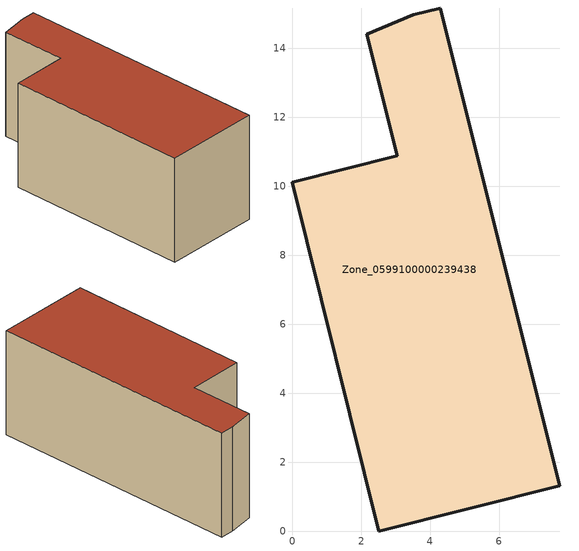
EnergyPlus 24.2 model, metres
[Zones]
Zone_0599100000239438
 floor ground (C_G): 2.16,14.41 3.52,14.97 4.29,15.17 7.75,1.31 2.5,0 0,10.12 3.05,10.88 z0
 wall outside (C_F): 2.5,0 7.75,1.31 4.29,15.17 3.52,14.97 2.16,14.41 3.05,10.88 0,10.12 2.5,0 z0:6.01
 roof outside (C_R): 3.52,14.97 2.16,14.41 3.05,10.88 0,10.12 2.5,0 7.75,1.31 4.29,15.17 z6.01
[BUILDING]
Pand.0599100000239438: North Axis=0; Terrain=City; Loads Convergence Tolerance Value=0.04; Temperature Convergence Tolerance Value=0.4; Solar Distribution=FullExterior; Maximum Number of Warmup Days=25; Minimum Number of Warmup Days=1
[Site:Location]
Rotterdam.The.Hague.AP_ZH_NLD Design_Conditions: Latitude=51.96; Longitude=4.45; Time Zone=1; Elevation=-4.5
[SITE:GROUNDTEMPERATURE:BUILDINGSURFACE]
18, 18, 18, 18, 18, 18, 18, 18, 18, 18, 18, 18
[MATERIAL] Thermal Absorptance=0.9; Solar Absorptance=0.7; Visible Absorptance=0.7
Name | Roughness | Thickness | Conductivity | Density | Specific Heat
G.TI.1975-1991 | MediumSmooth | 0.15 | 0.288461 | 540 | 1210
F.TI.1975-1991 | Rough | 0.3 | 0.230769 | 1920 | 840
R.TI.1975-1991 | MediumRough | 0.2 | 0.153846 | 1500 | 1000
[CONSTRUCTION]
C_G: G.TI.1975-1991
C_F: F.TI.1975-1991
C_R: R.TI.1975-1991
[ZONE]
Zone_0599100000239438: Type=1; Multiplier=1; Ceiling Height=Autocalculate; Volume=Autocalculate; Floor Area=autocalculate; Part of Total Floor Area=Yes
[ZONEINFILTRATION:DESIGNFLOWRATE]
Infil_Zone_0599100000239438: Zone or ZoneList or Space or SpaceList=Zone_0599100000239438; Schedule=AlwaysOn; Design Flow Rate Calculation Method=Flow/Area; Flow Rate per Floor Area=0.003; Constant Term Coefficient=1; Temperature Term Coefficient=0; Velocity Term Coefficient=0; Velocity Squared Term Coefficient=0
[HVACTEMPLATE:ZONE:IDEALLOADSAIRSYSTEM]
Zone_0599100000239438: Maximum Heating Supply Air Temperature=50; Minimum Cooling Supply Air Temperature=13; Maximum Heating Supply Air Humidity Ratio=0.0156; Minimum Cooling Supply Air Humidity Ratio=0.0077; Heating Limit=NoLimit; Cooling Limit=NoLimit; Dehumidification Control Type=ConstantSensibleHeatRatio; Cooling Sensible Heat Ratio=0.7; Dehumidification Setpoint=60; Humidification Control Type=None; Humidification Setpoint=30; Outdoor Air Method=None; Outdoor Air Flow Rate per Person=0.00944; Outdoor Air Flow Rate per Zone Floor Area=0; Outdoor Air Flow Rate per Zone=0; Demand Controlled Ventilation Type=None; Outdoor Air Economizer Type=NoEconomizer; Heat Recovery Type=None; Sensible Heat Recovery Effectiveness=0.7; Latent Heat Recovery Effectiveness=0.65
[ZONECONTROL:THERMOSTAT]
ThermostatControl_Zone_0599100000239438: Zone or ZoneList=Zone_0599100000239438; Control Type Schedule=DualSetpointControlType; Control 1=Thermostat_Zone_0599100000239438; Temperature Difference Between Cutout And Setpoint=0
[THERMOSTATSETPOINT:DUALSETPOINT]
Thermostat_Zone_0599100000239438: Heating Setpoint Temperature Schedule=HeatingSetpoint_Zone_0599100000239438; Cooling Setpoint Temperature Schedule=CoolingSetpoint_Zone_0599100000239438
[SCHEDULE:COMPACT]
HeatingSetpoint_Zone_0599100000239438: Through: 12/31, For: AllDays, Until: 24:00, 21
CoolingSetpoint_Zone_0599100000239438: Through: 12/31, For: AllDays, Until: 24:00, 24
DualSetpointControlType: Through: 12/31, For: AllDays, Until: 24:00, 4
AlwaysOn: Through: 12/31, For: AllDays, Until: 24:00, 1
